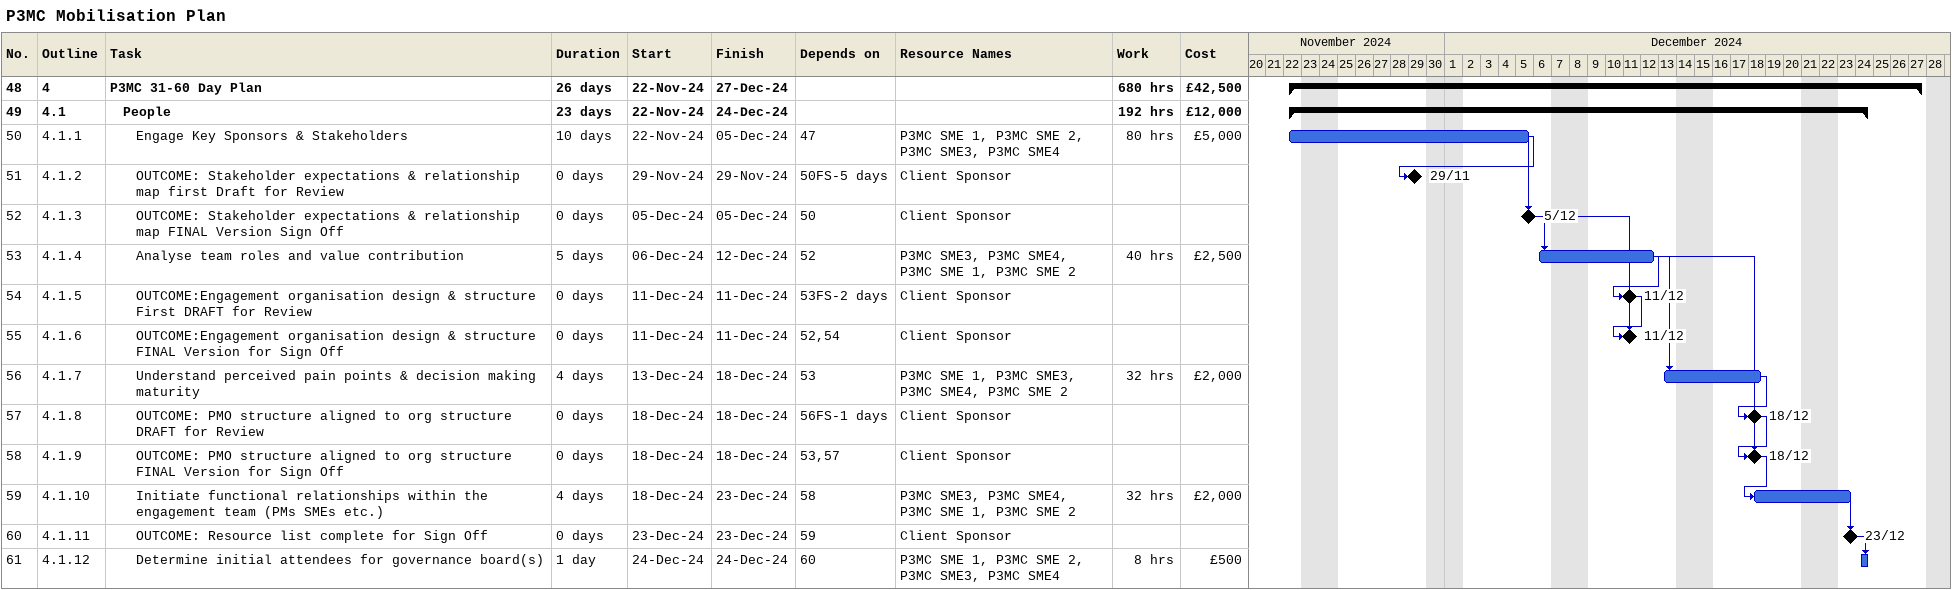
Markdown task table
P3MC Mobilisation Plan

| ID | WBS | Task | Duration | Start | Finish | Predecessors | Resources | Work (h) | Cost (£) |
|---|---|---|---|---|---|---|---|---|---|
| 48 | 4 | **P3MC 31-60 Day Plan** | 26d | 2024-11-22 | 2024-12-27 |  |  | 680 | 42500 |
| 49 | 4.1 | **People** | 23d | 2024-11-22 | 2024-12-24 |  |  | 192 | 12000 |
| 50 | 4.1.1 | Engage Key Sponsors & Stakeholders | 10d | 2024-11-22 | 2024-12-05 | 47 | P3MC SME 1, P3MC SME 2, P3MC SME3, P3MC SME4 | 80 | 5000 |
| 51 | 4.1.2 | OUTCOME: Stakeholder expectations & relationship map first Draft for Review | 0d | 2024-11-29 | 2024-11-29 | 50FS-5d | Client Sponsor |  |  |
| 52 | 4.1.3 | OUTCOME: Stakeholder expectations & relationship map FINAL Version Sign Off | 0d | 2024-12-05 | 2024-12-05 | 50 | Client Sponsor |  |  |
| 53 | 4.1.4 | Analyse team roles and value contribution | 5d | 2024-12-06 | 2024-12-12 | 52 | P3MC SME3, P3MC SME4, P3MC SME 1, P3MC SME 2 | 40 | 2500 |
| 54 | 4.1.5 | OUTCOME:Engagement organisation design & structure First DRAFT for Review | 0d | 2024-12-11 | 2024-12-11 | 53FS-2d | Client Sponsor |  |  |
| 55 | 4.1.6 | OUTCOME:Engagement organisation design & structure FINAL Version for Sign Off | 0d | 2024-12-11 | 2024-12-11 | 52, 54 | Client Sponsor |  |  |
| 56 | 4.1.7 | Understand perceived pain points & decision making maturity | 4d | 2024-12-13 | 2024-12-18 | 53 | P3MC SME 1, P3MC SME3, P3MC SME4, P3MC SME 2 | 32 | 2000 |
| 57 | 4.1.8 | OUTCOME: PMO structure aligned to org structure DRAFT for Review | 0d | 2024-12-18 | 2024-12-18 | 56FS-1d | Client Sponsor |  |  |
| 58 | 4.1.9 | OUTCOME: PMO structure aligned to org structure FINAL Version for Sign Off | 0d | 2024-12-18 | 2024-12-18 | 53, 57 | Client Sponsor |  |  |
| 59 | 4.1.10 | Initiate functional relationships within the engagement team (PMs SMEs etc.) | 4d | 2024-12-18 | 2024-12-23 | 58 | P3MC SME3, P3MC SME4, P3MC SME 1, P3MC SME 2 | 32 | 2000 |
| 60 | 4.1.11 | OUTCOME: Resource list complete for Sign Off | 0d | 2024-12-23 | 2024-12-23 | 59 | Client Sponsor |  |  |
| 61 | 4.1.12 | Determine initial attendees for governance board(s) | 1d | 2024-12-24 | 2024-12-24 | 60 | P3MC SME 1, P3MC SME 2, P3MC SME3, P3MC SME4 | 8 | 500 |
